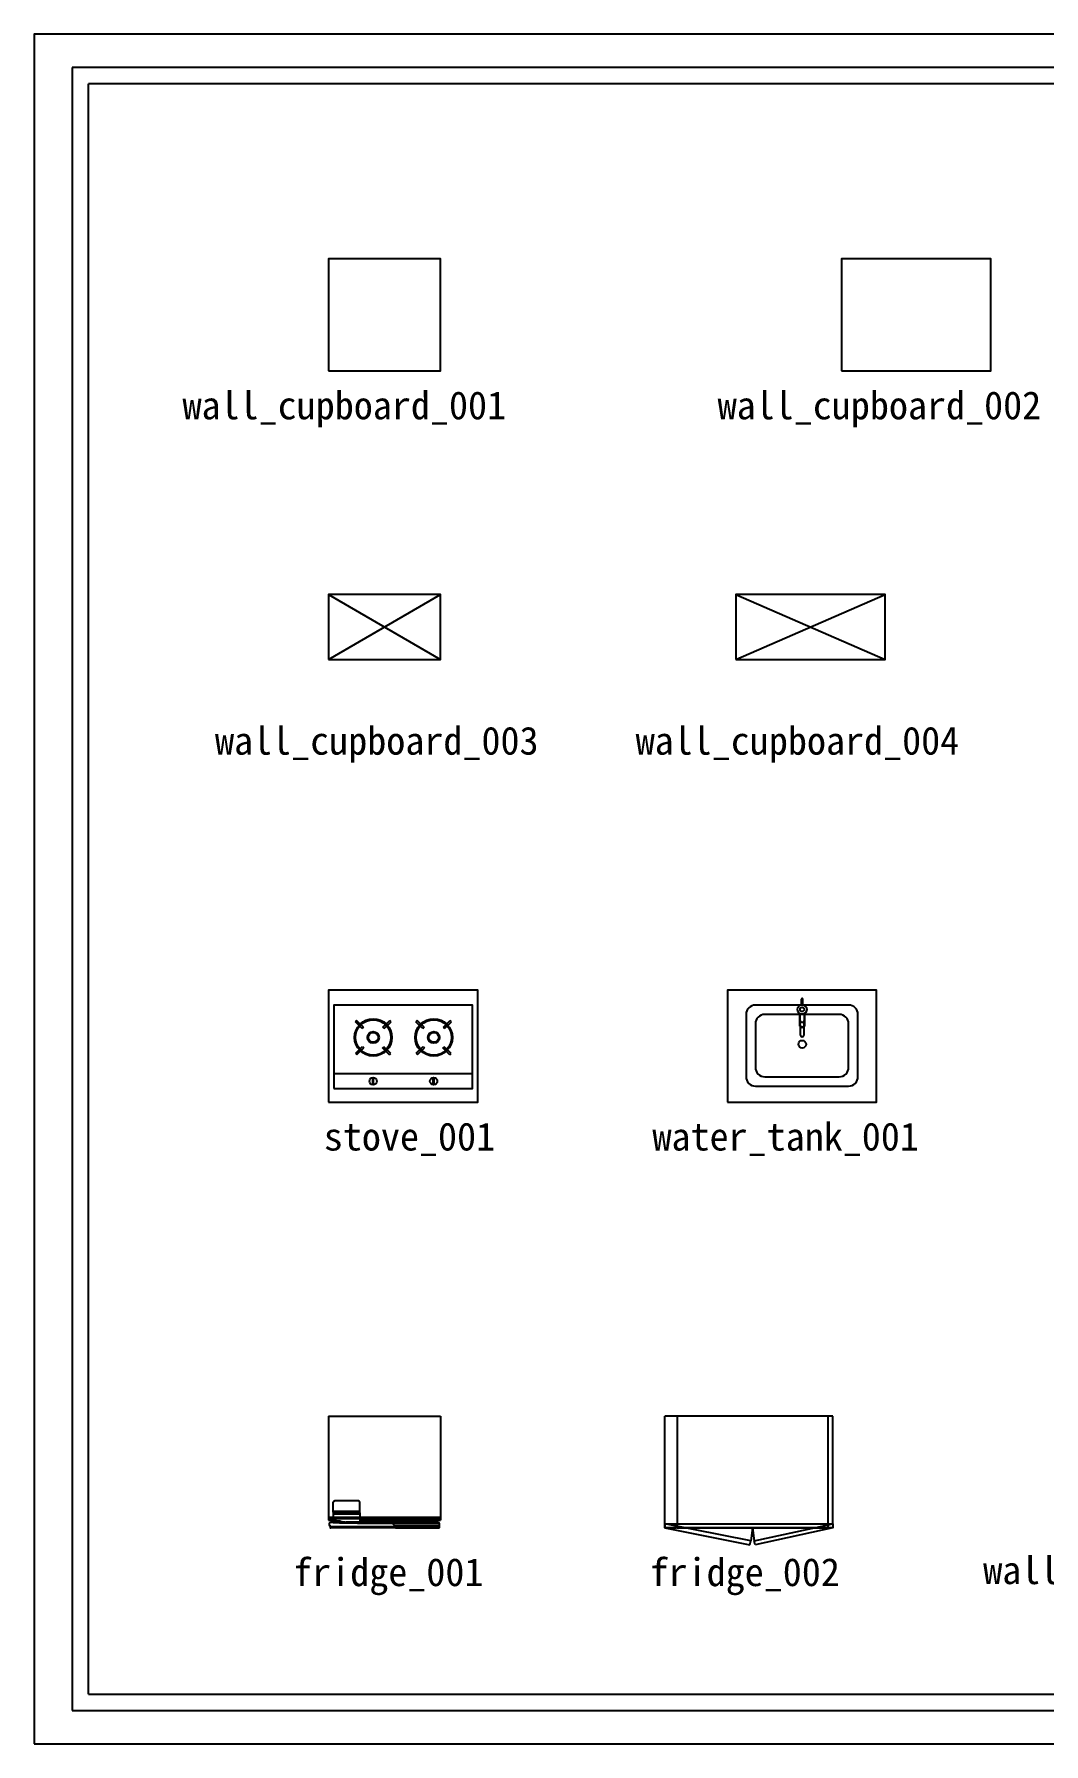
# Model space of a CAD drawing. Extents: x 422240 to 534325, y -8262 to 172635.
# Drawn here: x 466242 to 471655, y 125599 to 134768 of the extents above; entities that cross this region are included whole.
import ezdxf

# ---------------------------------------------------------------- set-up
doc = ezdxf.new("R2010")
doc.units = 0
doc.header["$LTSCALE"] = 1000
doc.header["$MEASUREMENT"] = 0
doc.linetypes.add('HIDDEN', pattern=[9.525, 6.35, -3.175])
doc.layers.add('PM-家具', color=146, linetype='Continuous')
doc.styles.get("Standard").update_dxf_attribs({"font": 'gbenor.shx', "bigfont": 'gbcbig.shx'})

# ---------------------------------------------------------------- blocks, each defined once
blk = doc.blocks.new('厨房摆放方案图例')
at = {"color": 251}
for p, q in [((80419, 2265), (65765, 2265)), ((65765, 2265), (65765, -7996)), ((65765, -7996), (80419, -7996))]:
    blk.add_line(p, q, dxfattribs=at)
for p, q in [((80316, 2162), (65868, 2162)), ((65868, -7893), (65868, 2162)), ((65868, -7893), (80316, -7893))]:
    blk.add_line(p, q)
blk.add_lwpolyline([(65528, -8203), (80626, -8203), (80626, 2472), (65528, 2472)], close=True)
blk = doc.blocks.new('A$C3DAD4827')
for p, q in [((381.3, 219), (381.3, 249.7)), ((387.3, 219), (387.3, 249.7))]:
    blk.add_line(p, q)
at = {"color": 0, "linetype": 'Continuous'}
blk.add_lwpolyline([(370.4, 217.1), (133.7, 217.1, 0.414214), (83.7, 167.1), (83.7, -167.1, 0.414214), (133.7, -217.1), (633.7, -217.1, 0.414214), (683.7, -167.1), (683.7, 168.1, 0.428159), (633.7, 217.1), (370.4, 217.1)], format="xyb", dxfattribs=at)
blk.add_lwpolyline([(183.7, -167.1), (583.7, -167.1, 0.414214), (633.7, -117.1), (633.7, 117.1, 0.414214), (583.7, 167.1), (183.7, 167.1, 0.414214), (133.7, 117.1), (133.7, -117.1, 0.414214)], format="xyb", close=True)
for points in [[(369.3, 174), (369.3, 112.6, 1), (399.3, 112.6)], [(372.3, 172.1), (372.3, 112.6, 1), (396.3, 112.6)]]:
    blk.add_lwpolyline(points, format="xyb")
at = {"color": 251}
for points in [[(374.3, 105.9), (374.3, 130.5)], [(394.3, 105.9), (394.3, 130.5)], [(394.3, 57.7), (394.3, 101.4)]]:
    blk.add_lwpolyline(points, dxfattribs=at)
blk.add_lwpolyline([(374.3, 101.4), (374.3, 57.7, 1), (394.3, 57.7)], format="xyb", dxfattribs=at)
for points in [[(396.3, 112.6), (396.3, 172.1)], [(399.3, 112.6), (399.3, 174)]]:
    blk.add_lwpolyline(points)
blk.add_circle((384.3, 194), 25)
for centre, radius in [((384.3, 194), 11.3), ((384.9, 7.5), 20.6)]:
    blk.add_circle(centre, radius, dxfattribs=at)
for centre, radius, start, end in [((384.3, 249.7), 3, 360, 180), ((384.3, 231), 3, 180, 360), ((384.3, 137.1), 12, 180, 360)]:
    blk.add_arc(centre, radius, start, end)
blk = doc.blocks.new('水盆')
at = {"layer": 'PM-家具'}
blk.add_lwpolyline([(16316.5, -54543.5), (17116.5, -54543.5), (17116.5, -53943.5), (16316.5, -53943.5)], close=True, dxfattribs=at)
blk.add_blockref('A$C3DAD4827', (16332.8, -54240.6), dxfattribs=at)
blk = doc.blocks.new('A$C1F4B1202')
at = {"color": 251}
for p, q in [((-219, 320.2), (-256.4, 356.1)), ((-212.3, 327.6), (-249.5, 363.3)), ((-109.1, 328.1), (-71.8, 363.9)), ((-102.2, 320.8), (-64.9, 356.7)), ((105.5, 320.2), (68.1, 356.1)), ((112.3, 327.6), (75.1, 363.3)), ((215.5, 328.1), (252.7, 363.9)), ((222.3, 320.8), (259.6, 356.7)), ((-254.5, 188.3), (-217.3, 224.1)), ((-247.6, 181.1), (-210.2, 217)), ((-73.8, 180.5), (-111.1, 216.5)), ((-66.8, 187.7), (-104, 223.5)), ((70, 188.3), (107.3, 224.1)), ((77, 181.1), (114.3, 217)), ((250.8, 180.5), (213.4, 216.5)), ((257.7, 187.7), (220.5, 223.5)), ((371.9, 78.3), (-371.9, 78.3)), ((-163.2, 18.7), (-163.2, 58.2)), ((-158.2, 18.8), (-158.2, 58.1)), ((161.3, 18.7), (161.3, 58.2)), ((166.3, 18.8), (166.3, 58.1))]:
    blk.add_line(p, q, dxfattribs=at)
at = {"color": 0, "linetype": 'Continuous'}
blk.add_lwpolyline([(-371.9, 0), (371.9, 0), (371.9, 446.5), (-371.9, 446.5)], close=True, dxfattribs=at)
at = {"color": 251}
for centre, radius in [((-160.4, 273.2), 100), ((-160.4, 273.2), 95), ((164.2, 273.2), 100), ((164.2, 273.2), 95), ((-160.4, 273.2), 31.3), ((-160.4, 273.2), 26.3), ((164.2, 273.2), 31.3), ((164.2, 273.2), 26.3), ((-161.2, 38.4), 19.8), ((163.3, 38.4), 19.8)]:
    blk.add_circle(centre, radius, dxfattribs=at)
for centre, radius, start, end in [((-160.4, 273.2), 126.7, 134.67564, 139.19964), ((-160.4, 273.2), 75.1, 133.6762, 141.30987), ((-160.4, 273.2), 75.1, 39.30452, 46.93668), ((-160.4, 273.2), 126.7, 41.16386, 45.68755), ((164.2, 273.2), 126.7, 134.67564, 139.19964), ((164.2, 273.2), 75.1, 133.6762, 141.30987), ((164.2, 273.2), 75.1, 39.30452, 46.93668), ((164.2, 273.2), 126.7, 41.16386, 45.68755), ((-160.4, 273.2), 126.7, 222.04986, 226.57356), ((-160.4, 273.2), 75.1, 220.80073, 228.43289), ((-160.4, 273.2), 75.1, 310.95271, 318.58638), ((-160.4, 273.2), 126.7, 313.06294, 317.58695), ((164.2, 273.2), 126.7, 222.04986, 226.57356), ((164.2, 273.2), 75.1, 220.80073, 228.43289), ((164.2, 273.2), 75.1, 310.95271, 318.58638), ((164.2, 273.2), 126.7, 313.06294, 317.58695)]:
    blk.add_arc(centre, radius, start, end, dxfattribs=at)
blk = doc.blocks.new('灶台')
at = {"layer": 'PM-家具'}
blk.add_lwpolyline([(14600, -54543.5), (15400, -54543.5), (15400, -53943.5), (14600, -53943.5)], close=True, dxfattribs=at)
blk.add_blockref('A$C1F4B1202', (15000, -54470), dxfattribs=at)
blk = doc.blocks.new('A$C781258B1')
for p, q in [((0, 600, 0), (0, 41.1, 0)), ((0, 600, 0), (600, 600, 0)), ((600, 600, 0), (600, 41.1, 0)), ((0, 41.1, 0), (31.5, 41.1, 0)), ((8.5, 11.1, 0), (8.5, 0.4, 0)), ((8.5, 11.1, 0), (8.5, 0.4, 0)), ((12.5, 0.4, 0), (8.5, 0.4, 0)), ((8.9, 0, 0), (12.5, 0, 0)), ((358.5, 6.4, 0), (12, 6.4, 0)), ((12.5, 3.3, 0), (12.5, 0, 0)), ((358.5, 0, 0), (12.5, 0, 0)), ((342.1, 22.9, 0), (12.7, 29.4, 0)), ((592.8, 27, 0), (135, 27, 0)), ((155.8, 26.6, 0), (593.2, 26.6, 0)), ((168.5, 41.1, 0), (600, 41.1, 0)), ((357.5, 10.2, 0), (344.1, 22.1, 0)), ((358.5, 6.4, 0), (358.5, 7.8, 0)), ((358.5, 0, 0), (358.5, 6.4, 0)), ((593.2, 0.4, 0), (358.5, 0.4, 0)), ((358.5, 0, 0), (592.8, 0, 0)), ((593, 11.4, 0), (593.2, 11.7, 0)), ((593.2, 11.7, 0), (593, 11.4, 0)), ((593.2, 11.2, 0), (593, 11.4, 0)), ((593, 11.4, 0), (593.2, 11.2, 0)), ((593.2, 26.6, 0), (593.2, 11.7, 0)), ((593.2, 26.6, 0), (593.2, 11.7, 0)), ((593.2, 11.2, 0), (593.2, 0.4, 0)), ((593.2, 11.2, 0), (593.2, 0.4, 0))]:
    blk.add_line(p, q)
at = {"color": 251}
for p, q in [((0, 102.1, 0), (0, 101.2, 0)), ((0, 102.1, 0), (0, 102.1, 0)), ((0, 101.2, 0), (0, 101.2, 0)), ((25.2, 87.6, 0), (25.2, 138.4, 0)), ((162.2, 144.8, 0), (31.5, 144.8, 0)), ((168.5, 87.6, 0), (168.5, 138.4, 0)), ((3.2, 57.8, 0), (596.9, 57.8, 0)), ((3.2, 57.8, 0), (3.2, 52.9, 0)), ((3.2, 52.9, 0), (3.2, 51.4, 0)), ((3.2, 52.9, 0), (596.9, 52.9, 0)), ((3.2, 51.4, 0), (596.9, 51.4, 0)), ((17.4, 30.3, 0), (14.6, 30.3, 0)), ((86.5, 32.1, 0), (15.4, 32.1, 0)), ((18.7, 29.2, 0), (16, 31.4, 0)), ((16, 31.4, 0), (90.5, 31.4, 0)), ((24.7, 29.1, 0), (582.9, 29.1, 0)), ((168.5, 87.6, 0), (25.2, 87.6, 0)), ((25.2, 84.5, 0), (25.2, 87.6, 0)), ((25.2, 84.5, 0), (25.2, 81.3, 0)), ((28.3, 84.5, 0), (25.2, 84.5, 0)), ((25.2, 81.3, 0), (25.2, 74.9, 0)), ((25.2, 81.3, 0), (28.3, 81.3, 0)), ((168.5, 74.9, 0), (25.2, 74.9, 0)), ((25.2, 74.9, 0), (25.2, 57.8, 0)), ((25.2, 51.4, 0), (25.2, 46.5, 0)), ((63.2, 35.9, 0), (28, 35.9, 0)), ((28.3, 81.3, 0), (28.3, 84.5, 0)), ((165.3, 84.5, 0), (28.3, 84.5, 0)), ((165.3, 81.3, 0), (28.3, 81.3, 0)), ((86.5, 32.1, 0), (28.7, 32.1, 0)), ((29.4, 41.4, 0), (92.5, 31.1, 0)), ((34, 28.9, 0), (582.4, 28.9, 0)), ((34.1, 28.9, 0), (577, 28.9, 0)), ((35.4, 33.8, 0), (75.9, 33.8, 0)), ((59.5, 28.4, 0), (580.4, 28.4, 0)), ((165.3, 31.1, 0), (93, 31.1, 0)), ((94.4, 27.8, 0), (585.7, 27.8, 0)), ((165.3, 84.5, 0), (165.3, 81.3, 0)), ((168.5, 84.5, 0), (165.3, 84.5, 0)), ((165.3, 81.3, 0), (168.5, 81.3, 0)), ((166.8, 31.4, 0), (585.8, 31.4, 0)), ((586.4, 32.1, 0), (167.7, 32.1, 0)), ((573.1, 32.1, 0), (167.7, 32.1, 0)), ((168.5, 84.5, 0), (168.5, 87.6, 0)), ((168.5, 81.3, 0), (168.5, 84.5, 0)), ((168.5, 81.3, 0), (168.5, 74.9, 0)), ((168.5, 74.9, 0), (168.5, 57.8, 0)), ((168.5, 51.4, 0), (168.5, 34.2, 0)), ((573.8, 35.9, 0), (168.5, 35.9, 0)), ((168.5, 33.8, 0), (566.4, 33.8, 0)), ((593.2, 11.7, 0), (355.8, 11.7, 0)), ((593, 11.4, 0), (356.1, 11.4, 0)), ((593.2, 11.2, 0), (356.4, 11.2, 0)), ((572.9, 28.9, 0), (573.2, 28.4, 0)), ((585.8, 31.4, 0), (582.9, 29.1, 0)), ((587.2, 30.3, 0), (584.4, 30.3, 0)), ((586, 27.9, 0), (585.2, 27.9, 0)), ((596.9, 57.8, 0), (596.9, 52.9, 0)), ((596.9, 52.9, 0), (596.9, 51.4, 0))]:
    blk.add_line(p, q, dxfattribs=at)
at = {"elevation": 0, "flags": 128}
blk.add_lwpolyline([(12, 6.4), (12.3, 4.8), (12.5, 3.3)], dxfattribs=at)
at = {"color": 251, "elevation": 0, "flags": 128}
blk.add_lwpolyline([(585.7, 27.8), (585.7, 27.8), (585.7, 27.8)], dxfattribs=at)
at = {"color": 251}
for centre, radius, start, end in [((31.5, 138.4, 0), 6.35, 90, 180), ((162.2, 138.4, 0), 6.35, 0, 90), ((15.4, 30.7, 0), 0.94, 50.87947, 90.00012), ((30.2, 46.5, 0), 5.08, 180, 260.69983), ((93, 34.2, 0), 3.17, 260.69983, 270), ((165.3, 34.2, 0), 3.18, 270, 0), ((580.4, 7.8, 0), 20.6, 75.2194, 90.00188), ((582.4, 29.8, 0), 0.813, 270.00012, 309.12077), ((586.4, 30.7, 0), 0.94, 90.00012, 129.12077)]:
    blk.add_arc(centre, radius, start, end, dxfattribs=at)
for centre, radius, start, end in [((12.5, 19.8, 0), 9.53, 88.88272, 239.99709), ((2.9, 3.3, 0), 9.52, 18.42119, 59.99709), ((8.9, 0.4, 0), 0.406, 180, 270), ((8.9, 0.4, 0), 0.406, 180, 270), ((342, 19.8, 0), 3.18, 48.22452, 88.88272), ((355.4, 7.8, 0), 3.17, 0, 48.22452), ((592.8, 26.6, 0), 0.406, 0, 90), ((592.8, 26.6, 0), 0.406, 0, 90), ((592.8, 0.4, 0), 0.406, 270, 0), ((592.8, 0.4, 0), 0.406, 270, 0)]:
    blk.add_arc(centre, radius, start, end)
blk = doc.blocks.new('双开门冰箱')
for p, q in [((20167.3, -54491.3, 0), (20167.3, -53891.3, 0)), ((21067.3, -53891.3, 0), (20167.3, -53891.3, 0)), ((21067.3, -54469.4, 0), (21067.3, -53891.3, 0)), ((20167.3, -54491.3, 0), (20227.3, -54491.3, 0))]:
    blk.add_line(p, q)
at = {"color": 251, "linetype": 'HIDDEN'}
for q in [(20627.8, -54559.9, 0), (20646.7, -54559.9, 0)]:
    blk.add_line((20637.3, -54491.3, 0), q, dxfattribs=at)
at = {"elevation": 0}
for points in [[(21042, -54491.3), (21042, -53891.3), (20232.6, -53891.3), (20232.6, -54491.3), (21042, -54491.3)], [(21067.3, -54491.3), (20167.3, -54491.3), (20167.3, -54469.4), (21067.3, -54469.4)], [(20227.3, -54469.4), (20227.3, -54491.3)]]:
    blk.add_lwpolyline(points, dxfattribs=at)
at = {"color": 251, "linetype": 'HIDDEN', "elevation": 0}
for points in [[(20623.3, -54582.3), (20627.8, -54559.9), (20167.3, -54469.4), (20167.3, -54491.3)], [(20651.2, -54582.3), (20646.7, -54559.9), (21067.3, -54469.4), (21067.3, -54491.3)]]:
    blk.add_lwpolyline(points, close=True, dxfattribs=at)
at = {"elevation": 0}
blk.add_lwpolyline([(21067.3, -54469.4), (21067.3, -54491.3), (20167.3, -54491.3), (20167.3, -54469.4)], close=True, dxfattribs=at)

msp = doc.modelspace()

# ---------------------------------------------------------------- linework, layer by layer
at = {"layer": 'PM-家具', "color": 250}
for p, q in [((467820.2, 131763.8), (468420.2, 131413.8)), ((467820.2, 131413.8), (468420.2, 131763.8)), ((470003.7, 131763.8), (470803.7, 131413.8)), ((470003.7, 131413.8), (470803.7, 131763.8))]:
    msp.add_line(p, q, dxfattribs=at)
at = {"layer": 'PM-家具'}
for points in [[(467820.2, 132962.3), (468420.2, 132962.3), (468420.2, 133562.3), (467820.2, 133562.3)], [(470570.8, 132962.3), (471370.8, 132962.3), (471370.8, 133562.3), (470570.8, 133562.3)], [(467820.2, 131413.8), (468420.2, 131413.8), (468420.2, 131763.8), (467820.2, 131763.8)], [(470003.7, 131413.8), (470803.7, 131413.8), (470803.7, 131763.8), (470003.7, 131763.8)]]:
    msp.add_lwpolyline(points, close=True, dxfattribs=at)

# ---------------------------------------------------------------- block references
at = {"xscale": 0.8588563178291333, "yscale": 0.8588563178291333, "zscale": 0.8588563178291333}
msp.add_blockref('厨房摆放方案图例', (409962.5, 132644.6), dxfattribs=at)
at = {"layer": 'PM-家具'}
for name, p in [('灶台', (453220.2, 183584.4)), ('水盆', (453642.3, 183584.4)), ('A$C781258B1', (467820.2, 126756.8)), ('双开门冰箱', (449456.1, 181248.5))]:
    msp.add_blockref(name, p, dxfattribs=at)

# ---------------------------------------------------------------- texts
at = {"char_height": 150, "attachment_point": 1}
for s, insert in [('{\\f@FangSong|b0|i0|c134|p49;wall_cupboard_001}', (467037.3, 132852.5)), ('{\\f@FangSong|b0|i0|c134|p49;wall_cupboard_002}', (469906.4, 132852.5)), ('{\\f@FangSong|b0|i0|c134|p49;wall_cupboard_003}', (467211.5, 131054)), ('{\\f@FangSong|b0|i0|c134|p49;wall_cupboard_004}', (469466.9, 131054)), ('{\\f@FangSong|b0|i0|c134|p49;stove_001}', (467794.8, 128931.1)), ('{\\f@FangSong|b0|i0|c134|p49;water_tank_001}', (469556.8, 128931.1)), ('{\\f@FangSong|b0|i0|c134|p49;fridge_001}', (467630.2, 126595.2)), ('{\\f@FangSong|b0|i0|c134|p49;fridge_002}', (469541.2, 126595.2)), ('{\\f@FangSong|b0|i0|c134|p49;wall_cupboard_006_L}', (471330.2, 126606.1))]:
    msp.add_mtext_dynamic_manual_height_columns(s, width=1434.402, gutter_width=1750, heights=[0], dxfattribs=dict(at, insert=insert))

doc.saveas('drawing.dxf')
